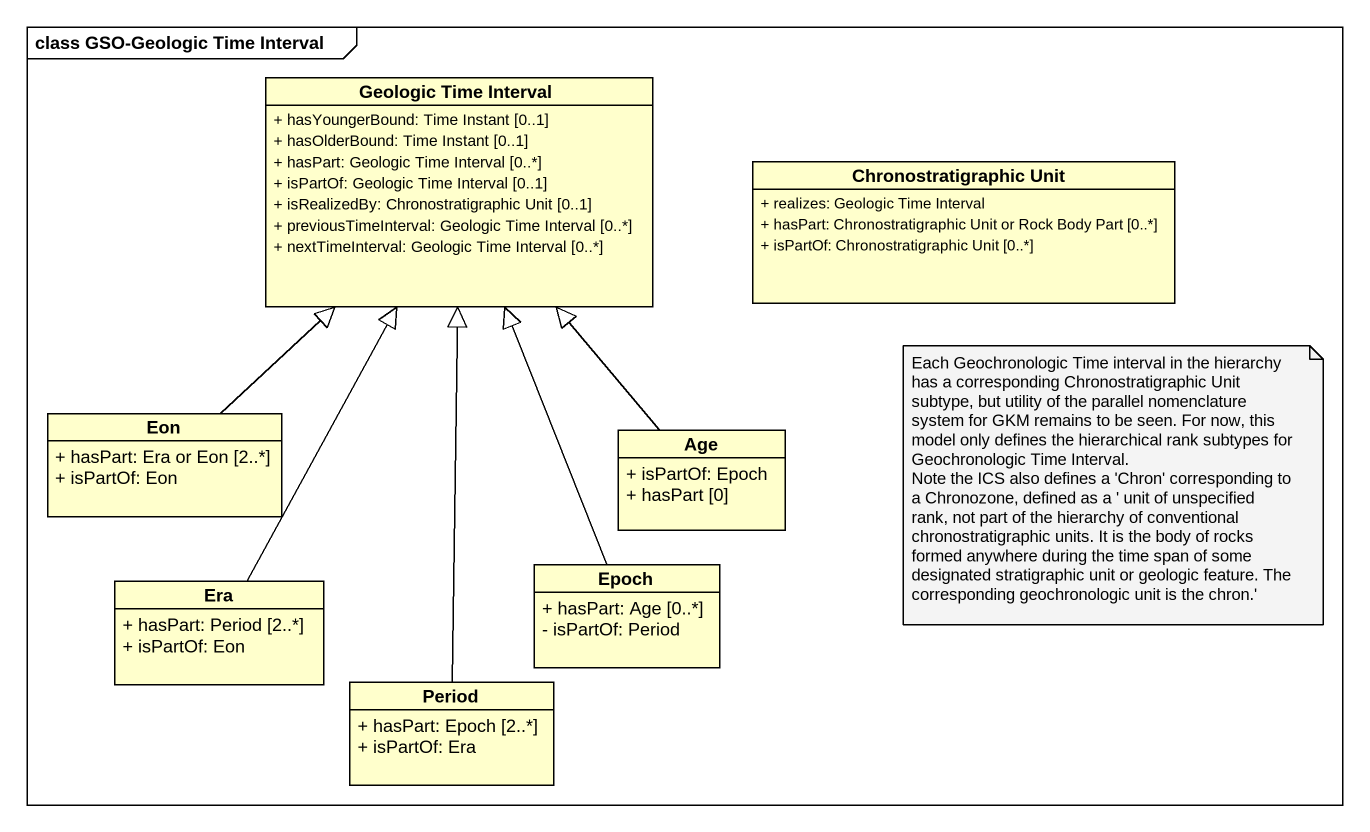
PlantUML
@startuml
mainframe class GSO-Geologic Time Interval
hide circle
hide empty members
skinparam classAttributeIconSize 0
class "Geologic Time Interval" as Geologic_Time_Interval {
  + hasYoungerBound: Time Instant [0..1]
  + hasOlderBound: Time Instant [0..1]
  + hasPart: Geologic Time Interval [0..*]
  + isPartOf: Geologic Time Interval [0..1]
  + isRealizedBy: Chronostratigraphic Unit [0..1]
  + previousTimeInterval: Geologic Time Interval [0..*]
  + nextTimeInterval: Geologic Time Interval [0..*]
}
class "Chronostratigraphic Unit" as Chronostratigraphic_Unit {
  + realizes: Geologic Time Interval
  + hasPart: Chronostratigraphic Unit or Rock Body Part [0..*]
  + isPartOf: Chronostratigraphic Unit [0..*]
}
class Eon {
  + hasPart: Era or Eon [2..*]
  + isPartOf: Eon
}
class Age {
  + isPartOf: Epoch
  + hasPart [0]
}
class Era {
  + hasPart: Period [2..*]
  + isPartOf: Eon
}
class Epoch {
  + hasPart: Age [0..*]
  - isPartOf: Period
}
class Period {
  + hasPart: Epoch [2..*]
  + isPartOf: Era
}
Eon -up-|> Geologic_Time_Interval
Age -up-|> Geologic_Time_Interval
Era -up-|> Geologic_Time_Interval
Epoch -up-|> Geologic_Time_Interval
Period -up-|> Geologic_Time_Interval
note as N1
  Each Geochronologic Time interval in the hierarchy has a corresponding Chronostratigraphic Unit subtype, but utility of the parallel nomenclature system for GKM remains to be seen. For now, this model only defines the hierarchical rank subtypes for Geochronologic Time Interval.
  Note the ICS also defines a 'Chron' corresponding to a Chronozone, defined as a ' unit of unspecified rank, not part of the hierarchy of conventional chronostratigraphic units. It is the body of rocks formed anywhere during the time span of some designated stratigraphic unit or geologic feature. The corresponding geochronologic unit is the chron.'
end note
@enduml
